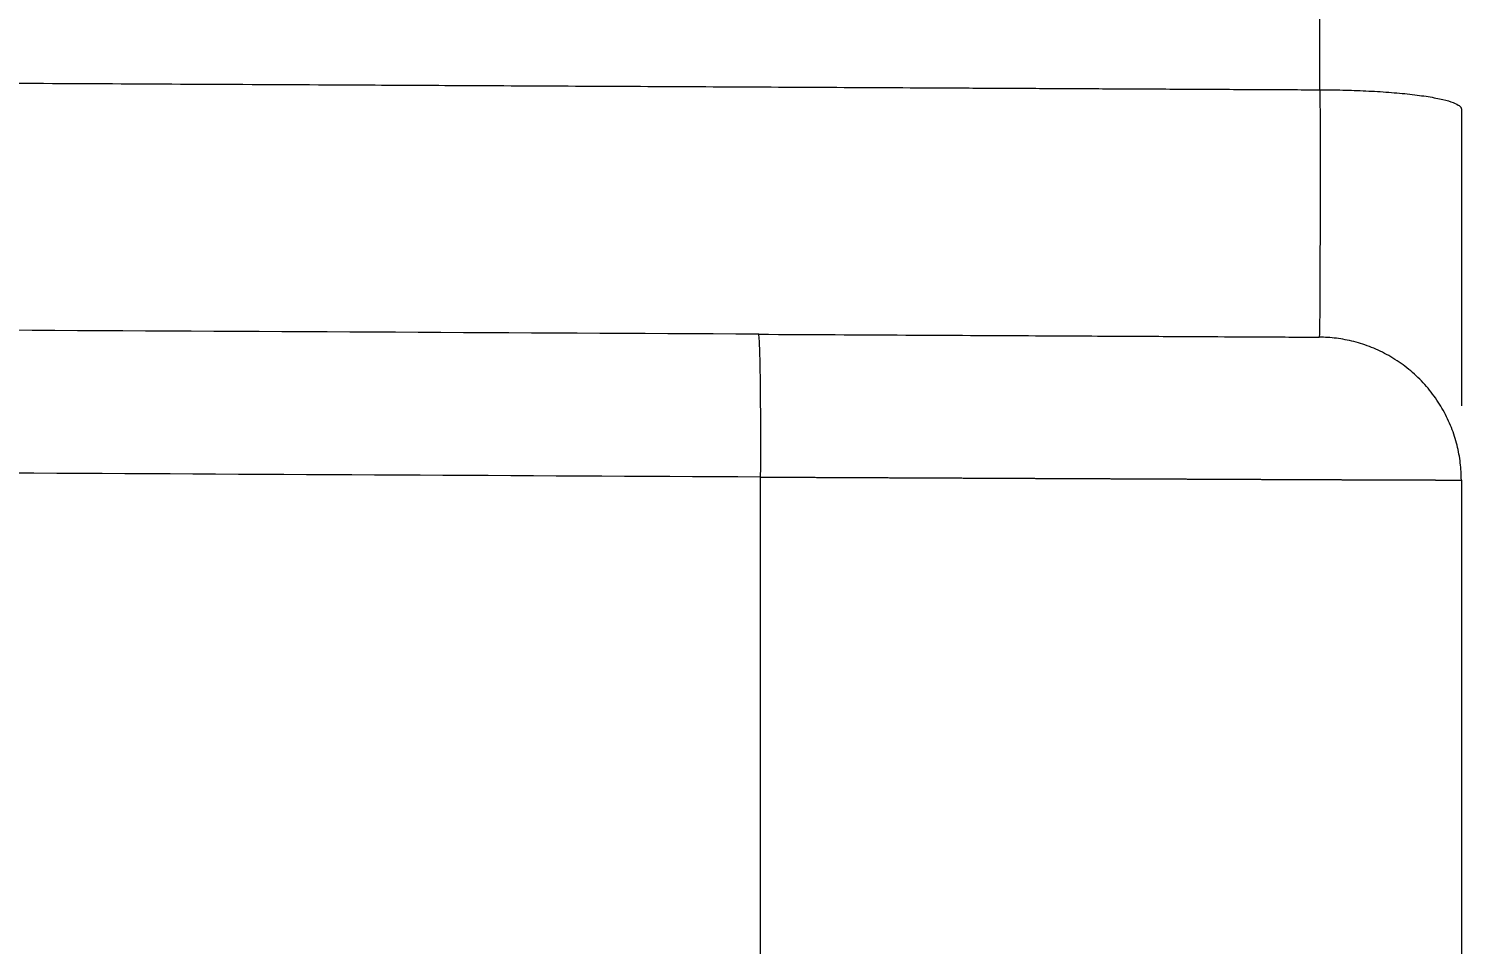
# Model space of a CAD drawing. Header units: millimetres. Extents: x 15137 to 17513, y -10160 to -6800.
# Drawn here: x 16311.03 to 16316.05, y -7765.77 to -7762.56 of the extents above; entities that cross this region are included whole.
import ezdxf

# ---------------------------------------------------------------- set-up
doc = ezdxf.new("R2010")
doc.units = ezdxf.units.MM
doc.styles.add('ARIAL', font='arial.ttf')
doc.dimstyles.get("Standard").update_dxf_attribs({"dimtxt": 15, "dimasz": 15, "dimexe": 0.18, "dimexo": 0.0625, "dimgap": 4, "dimtad": 0, "dimdec": 1, "dimdsep": 46, "dimtxsty": 'ARIAL', "dimcen": 0, "dimclrd": 5, "dimclre": 5, "dimclrt": 5, "dimadec": 0, "dimazin": 0, "dimtfac": 1, "dimtdec": 1, "dimtofl": 0, "dimtmove": 0, "dimatfit": 3, "dimfxl": 1, "dimtolj": 1, "dimtzin": 0, "dimarcsym": 0})

# ---------------------------------------------------------------- blocks, each defined once
blk = doc.blocks.new('*D83')
at = {"color": 5, "lineweight": -2, "transparency": 16777216}
for p, q in [((16291.6134, -7743.337), (16345.0284, -7743.337)), ((16344.8484, -7758.337), (16344.8484, -7773.15)), ((16291.6134, -7788.15), (16345.0284, -7788.15)), ((16344.8484, -7788.15), (16344.8484, -7803.15))]:
    blk.add_line(p, q, dxfattribs=at)
at = {"color": 5, "transparency": 16777216}
for points in [[(16342.3484, -7758.337), (16347.3484, -7758.337), (16344.8484, -7743.337)], [(16342.3484, -7773.15), (16347.3484, -7773.15), (16344.8484, -7788.15)]]:
    blk.add_solid(points, dxfattribs=at)
at = {"layer": 'Defpoints', "color": 0, "transparency": 16777216}
for p in [(16291.5509, -7743.337), (16291.5509, -7788.15), (16344.8484, -7788.15)]:
    blk.add_point(p, dxfattribs=at)
at = {"color": 5, "transparency": 16777216, "insert": (16344.8484, -7826.9488), "char_height": 15, "attachment_point": 5, "rotation": 90, "style": 'ARIAL'}
blk.add_mtext('\\A1;44.8', dxfattribs=at)

msp = doc.modelspace()

# ---------------------------------------------------------------- linework, layer by layer
at = {"linetype": 'Continuous', "lineweight": 13}
for points, weights in [([(16315.5509, -7762.7749), (16315.5509, -7743.5913), (16315.5509, -7743.5883)], [1, 0.743582212194, 0.975034980044]), ([(16315.5509, -7762.7749), (16316.0457, -7762.7756), (16316.0457, -7762.8419)], [1, 0.710799473878, 1])]:
    msp.add_rational_spline(points, weights, degree=2, dxfattribs=at)
msp.add_rational_spline([(16293.2478, -7762.6618), (16294.3095, -7762.6672), (16295.3712, -7762.6726), (16298.8984, -7762.6905), (16301.3639, -7762.703), (16306.1181, -7762.7271), (16308.4067, -7762.7387), (16312.3139, -7762.7585), (16313.9324, -7762.7667), (16315.5509, -7762.7749)], [1, 1.04491792841, 1.09185347711, 1.14089727342, 1.14089727342, 1.14089727342, 1.14089727342, 1.09185347711, 1.04491792841, 1], degree=3, knots=[0, 0, 0, 0, 0.142809, 0.142809, 0.474447, 0.474447, 0.782292, 0.782292, 1, 1, 1, 1], dxfattribs=at)
for points, knots in [([(16315.5509, -7762.7749), (16315.5511, -7762.8515), (16315.5512, -7762.9948), (16315.5513, -7763.1893), (16315.551, -7763.3611), (16315.5505, -7763.5096), (16315.5496, -7763.6154), (16315.5487, -7763.6409), (16315.5483, -7763.6409)], [0, 0, 0, 0, 0.161702, 0.306492, 0.453751, 0.621035, 0.805722, 1, 1, 1, 1]), ([(16313.5936, -7764.1306), (16313.5936, -7764.1306), (16313.5936, -7764.1306), (16313.5949, -7764.1306), (16313.5961, -7764.1306), (16313.6003, -7764.1306), (16313.6032, -7764.1306), (16313.609, -7764.1307), (16313.6119, -7764.1307), (16313.6177, -7764.1307), (16313.6206, -7764.1307), (16313.6264, -7764.1308), (16313.6293, -7764.1308), (16313.6351, -7764.1308), (16313.638, -7764.1308), (16313.6438, -7764.1308), (16313.6467, -7764.1308), (16313.6525, -7764.1309), (16313.6554, -7764.1309), (16313.6612, -7764.1309), (16313.6641, -7764.1309), (16313.6699, -7764.131), (16313.6728, -7764.131), (16313.6786, -7764.131), (16313.6815, -7764.131), (16313.6873, -7764.131), (16313.6902, -7764.131), (16313.6961, -7764.1311), (16313.699, -7764.1311), (16313.7048, -7764.1311), (16313.7077, -7764.1311), (16313.7135, -7764.1312), (16313.7164, -7764.1312), (16313.7222, -7764.1312), (16313.7251, -7764.1312), (16313.7309, -7764.1312), (16313.7338, -7764.1312), (16313.7396, -7764.1313), (16313.7425, -7764.1313), (16313.7484, -7764.1313), (16313.7513, -7764.1313), (16313.7571, -7764.1314), (16313.76, -7764.1314), (16313.7658, -7764.1314), (16313.7687, -7764.1314), (16313.7745, -7764.1314), (16313.7774, -7764.1314), (16313.7832, -7764.1315), (16313.7861, -7764.1315), (16313.7919, -7764.1315), (16313.7948, -7764.1315), (16313.8006, -7764.1316), (16313.8035, -7764.1316), (16313.8093, -7764.1316), (16313.8122, -7764.1316), (16313.818, -7764.1316), (16313.821, -7764.1316), (16313.8268, -7764.1317), (16313.8297, -7764.1317), (16313.8355, -7764.1317), (16313.8384, -7764.1317), (16313.8442, -7764.1318), (16313.8471, -7764.1318), (16313.8529, -7764.1318), (16313.8558, -7764.1318), (16313.8615, -7764.1318), (16313.8644, -7764.1318), (16313.8702, -7764.1319), (16313.8731, -7764.1319), (16313.8789, -7764.1319), (16313.8818, -7764.1319), (16313.8876, -7764.1319), (16313.8905, -7764.132), (16313.8963, -7764.132), (16313.8992, -7764.132), (16313.905, -7764.132), (16313.9079, -7764.132), (16313.9136, -7764.1321), (16313.9165, -7764.1321), (16313.9223, -7764.1321), (16313.9252, -7764.1321), (16313.931, -7764.1321), (16313.9339, -7764.1322), (16313.9396, -7764.1322), (16313.9425, -7764.1322), (16313.9483, -7764.1322), (16313.9512, -7764.1322), (16313.9569, -7764.1323), (16313.9598, -7764.1323), (16313.9656, -7764.1323), (16313.9685, -7764.1323), (16313.9742, -7764.1323), (16313.9771, -7764.1324), (16313.9829, -7764.1324), (16313.9857, -7764.1324), (16313.9915, -7764.1324), (16313.9944, -7764.1324), (16314.0001, -7764.1325), (16314.003, -7764.1325), (16314.0087, -7764.1325), (16314.0116, -7764.1325), (16314.0173, -7764.1325), (16314.0202, -7764.1326), (16314.0259, -7764.1326), (16314.0288, -7764.1326), (16314.0345, -7764.1326), (16314.0374, -7764.1326), (16314.0431, -7764.1327), (16314.046, -7764.1327), (16314.0517, -7764.1327), (16314.0546, -7764.1327), (16314.0603, -7764.1327), (16314.0631, -7764.1328), (16314.0688, -7764.1328), (16314.0717, -7764.1328), (16314.0774, -7764.1328), (16314.0803, -7764.1328), (16314.086, -7764.1329), (16314.0888, -7764.1329), (16314.0945, -7764.1329), (16314.0974, -7764.1329), (16314.103, -7764.1329), (16314.1059, -7764.1329), (16314.1116, -7764.133), (16314.1144, -7764.133), (16314.1201, -7764.133), (16314.1229, -7764.133), (16314.1286, -7764.133), (16314.1314, -7764.1331), (16314.1371, -7764.1331), (16314.1399, -7764.1331), (16314.1456, -7764.1331), (16314.1484, -7764.1331), (16314.1541, -7764.1332), (16314.1569, -7764.1332), (16314.1625, -7764.1332), (16314.1654, -7764.1332), (16314.171, -7764.1332), (16314.1738, -7764.1333), (16314.1795, -7764.1333), (16314.1823, -7764.1333), (16314.1879, -7764.1333), (16314.1907, -7764.1333), (16314.1963, -7764.1334), (16314.1991, -7764.1334), (16314.2048, -7764.1334), (16314.2076, -7764.1334), (16314.2132, -7764.1334), (16314.216, -7764.1334), (16314.2216, -7764.1335), (16314.2244, -7764.1335), (16314.23, -7764.1335), (16314.2328, -7764.1335), (16314.2383, -7764.1335), (16314.2411, -7764.1336), (16314.2467, -7764.1336), (16314.2495, -7764.1336), (16314.2551, -7764.1336), (16314.2579, -7764.1336), (16314.2634, -7764.1337), (16314.2662, -7764.1337), (16314.2718, -7764.1337), (16314.2745, -7764.1337), (16314.2801, -7764.1337), (16314.2829, -7764.1338), (16314.2884, -7764.1338), (16314.2912, -7764.1338), (16314.2968, -7764.1338), (16314.2995, -7764.1338), (16314.3051, -7764.1339), (16314.3078, -7764.1339), (16314.3134, -7764.1339), (16314.3161, -7764.1339), (16314.3217, -7764.1339), (16314.3244, -7764.1339), (16314.33, -7764.134), (16314.3327, -7764.134), (16314.3383, -7764.134), (16314.341, -7764.134), (16314.3465, -7764.134), (16314.3493, -7764.1341), (16314.3548, -7764.1341), (16314.3575, -7764.1341), (16314.363, -7764.1341), (16314.3658, -7764.1341), (16314.3713, -7764.1342), (16314.374, -7764.1342), (16314.3795, -7764.1342), (16314.3823, -7764.1342), (16314.3878, -7764.1342), (16314.3905, -7764.1342), (16314.396, -7764.1343), (16314.3987, -7764.1343), (16314.4042, -7764.1343), (16314.4069, -7764.1343), (16314.4124, -7764.1343), (16314.4151, -7764.1344), (16314.4206, -7764.1344), (16314.4233, -7764.1344), (16314.4288, -7764.1344), (16314.4315, -7764.1344), (16314.4369, -7764.1344), (16314.4397, -7764.1345), (16314.4451, -7764.1345), (16314.4478, -7764.1345), (16314.4532, -7764.1345), (16314.456, -7764.1345), (16314.4614, -7764.1346), (16314.4641, -7764.1346), (16314.4695, -7764.1346), (16314.4722, -7764.1346), (16314.4776, -7764.1346), (16314.4803, -7764.1346), (16314.4857, -7764.1347), (16314.4884, -7764.1347), (16314.4938, -7764.1347), (16314.4965, -7764.1347), (16314.5019, -7764.1347), (16314.5046, -7764.1348), (16314.51, -7764.1348), (16314.5127, -7764.1348), (16314.518, -7764.1348), (16314.5207, -7764.1348), (16314.5261, -7764.1349), (16314.5288, -7764.1349), (16314.5341, -7764.1349), (16314.5368, -7764.1349), (16314.5422, -7764.1349), (16314.5448, -7764.1349), (16314.5502, -7764.135), (16314.5528, -7764.135), (16314.5582, -7764.135), (16314.5608, -7764.135), (16314.5662, -7764.135), (16314.5688, -7764.135), (16314.5741, -7764.1351), (16314.5768, -7764.1351), (16314.5821, -7764.1351), (16314.5848, -7764.1351), (16314.5901, -7764.1351), (16314.5927, -7764.1352), (16314.598, -7764.1352), (16314.6006, -7764.1352), (16314.6059, -7764.1352), (16314.6086, -7764.1352), (16314.6138, -7764.1352), (16314.6165, -7764.1353), (16314.6217, -7764.1353), (16314.6244, -7764.1353), (16314.6296, -7764.1353), (16314.6322, -7764.1353), (16314.6375, -7764.1354), (16314.6401, -7764.1354), (16314.6454, -7764.1354), (16314.648, -7764.1354), (16314.6532, -7764.1354), (16314.6558, -7764.1354), (16314.661, -7764.1355), (16314.6636, -7764.1355), (16314.6688, -7764.1355), (16314.6714, -7764.1355), (16314.6766, -7764.1355), (16314.6792, -7764.1355), (16314.6844, -7764.1356), (16314.687, -7764.1356), (16314.6922, -7764.1356), (16314.6948, -7764.1356), (16314.7, -7764.1356), (16314.7026, -7764.1356), (16314.7077, -7764.1357), (16314.7103, -7764.1357), (16314.7154, -7764.1357), (16314.718, -7764.1357), (16314.7232, -7764.1357), (16314.7257, -7764.1358), (16314.7309, -7764.1358), (16314.7334, -7764.1358), (16314.7385, -7764.1358), (16314.7411, -7764.1358), (16314.7462, -7764.1358), (16314.7488, -7764.1359), (16314.7539, -7764.1359), (16314.7564, -7764.1359), (16314.7615, -7764.1359), (16314.764, -7764.1359), (16314.7691, -7764.1359), (16314.7717, -7764.136), (16314.7767, -7764.136), (16314.7793, -7764.136), (16314.7843, -7764.136), (16314.7868, -7764.136), (16314.7919, -7764.136), (16314.7944, -7764.1361), (16314.7995, -7764.1361), (16314.802, -7764.1361), (16314.807, -7764.1361), (16314.8095, -7764.1361), (16314.8145, -7764.1361), (16314.817, -7764.1362), (16314.822, -7764.1362), (16314.8246, -7764.1362), (16314.8296, -7764.1362), (16314.8321, -7764.1362), (16314.837, -7764.1363), (16314.8395, -7764.1363), (16314.8445, -7764.1363), (16314.847, -7764.1363), (16314.852, -7764.1363), (16314.8545, -7764.1363), (16314.8594, -7764.1363), (16314.8619, -7764.1364), (16314.8669, -7764.1364), (16314.8693, -7764.1364), (16314.8743, -7764.1364), (16314.8767, -7764.1364), (16314.8817, -7764.1364), (16314.8841, -7764.1365), (16314.889, -7764.1365), (16314.8915, -7764.1365), (16314.8964, -7764.1365), (16314.8989, -7764.1365), (16314.9038, -7764.1365), (16314.9062, -7764.1366), (16314.9111, -7764.1366), (16314.9135, -7764.1366), (16314.9184, -7764.1366), (16314.9209, -7764.1366), (16314.9257, -7764.1366), (16314.9282, -7764.1367), (16314.933, -7764.1367), (16314.9354, -7764.1367), (16314.9403, -7764.1367), (16314.9427, -7764.1367), (16314.9475, -7764.1367), (16314.9499, -7764.1368), (16314.9548, -7764.1368), (16314.9572, -7764.1368), (16314.962, -7764.1368), (16314.9644, -7764.1368), (16314.9692, -7764.1368), (16314.9716, -7764.1368), (16314.9764, -7764.1369), (16314.9788, -7764.1369), (16314.9835, -7764.1369), (16314.9859, -7764.1369), (16314.9907, -7764.1369), (16314.9931, -7764.1369), (16314.9978, -7764.137), (16315.0002, -7764.137), (16315.0049, -7764.137), (16315.0073, -7764.137), (16315.012, -7764.137), (16315.0144, -7764.137), (16315.0191, -7764.1371), (16315.0215, -7764.1371), (16315.0262, -7764.1371), (16315.0285, -7764.1371), (16315.0332, -7764.1371), (16315.0356, -7764.1371), (16315.0402, -7764.1372), (16315.0426, -7764.1372), (16315.0473, -7764.1372), (16315.0496, -7764.1372), (16315.0542, -7764.1372), (16315.0566, -7764.1372), (16315.0612, -7764.1372), (16315.0635, -7764.1373), (16315.0682, -7764.1373), (16315.0705, -7764.1373), (16315.0751, -7764.1373), (16315.0774, -7764.1373), (16315.082, -7764.1373), (16315.0843, -7764.1373), (16315.0889, -7764.1374), (16315.0912, -7764.1374), (16315.0958, -7764.1374), (16315.098, -7764.1374), (16315.1026, -7764.1374), (16315.1049, -7764.1374), (16315.1094, -7764.1375), (16315.1117, -7764.1375), (16315.1163, -7764.1375), (16315.1185, -7764.1375), (16315.123, -7764.1375), (16315.1253, -7764.1375), (16315.1298, -7764.1375), (16315.1321, -7764.1376), (16315.1366, -7764.1376), (16315.1388, -7764.1376), (16315.1433, -7764.1376), (16315.1455, -7764.1376), (16315.15, -7764.1376), (16315.1522, -7764.1376), (16315.1567, -7764.1377), (16315.1589, -7764.1377), (16315.1634, -7764.1377), (16315.1656, -7764.1377), (16315.17, -7764.1377), (16315.1722, -7764.1377), (16315.1767, -7764.1378), (16315.1789, -7764.1378), (16315.1833, -7764.1378), (16315.1855, -7764.1378), (16315.1898, -7764.1378), (16315.192, -7764.1378), (16315.1964, -7764.1378), (16315.1986, -7764.1378), (16315.203, -7764.1379), (16315.2051, -7764.1379), (16315.2095, -7764.1379), (16315.2117, -7764.1379), (16315.216, -7764.1379), (16315.2181, -7764.1379), (16315.2225, -7764.1379), (16315.2246, -7764.138), (16315.2289, -7764.138), (16315.2311, -7764.138), (16315.2354, -7764.138), (16315.2375, -7764.138), (16315.2418, -7764.138), (16315.2439, -7764.138), (16315.2482, -7764.1381), (16315.2503, -7764.1381), (16315.2546, -7764.1381), (16315.2567, -7764.1381), (16315.261, -7764.1381), (16315.2631, -7764.1381), (16315.2673, -7764.1381), (16315.2694, -7764.1382), (16315.2736, -7764.1382), (16315.2757, -7764.1382), (16315.2799, -7764.1382), (16315.282, -7764.1382), (16315.2862, -7764.1382), (16315.2883, -7764.1382), (16315.2925, -7764.1383), (16315.2946, -7764.1383), (16315.2987, -7764.1383), (16315.3008, -7764.1383), (16315.305, -7764.1383), (16315.307, -7764.1383), (16315.3112, -7764.1383), (16315.3132, -7764.1383), (16315.3173, -7764.1384), (16315.3194, -7764.1384), (16315.3235, -7764.1384), (16315.3255, -7764.1384), (16315.3296, -7764.1384), (16315.3317, -7764.1384), (16315.3357, -7764.1384), (16315.3378, -7764.1384), (16315.3418, -7764.1385), (16315.3439, -7764.1385), (16315.3479, -7764.1385), (16315.3499, -7764.1385), (16315.354, -7764.1385), (16315.356, -7764.1385), (16315.36, -7764.1385), (16315.362, -7764.1386), (16315.366, -7764.1386), (16315.368, -7764.1386), (16315.372, -7764.1386), (16315.374, -7764.1386), (16315.3779, -7764.1386), (16315.3799, -7764.1386), (16315.3839, -7764.1386), (16315.3859, -7764.1387), (16315.3898, -7764.1387), (16315.3918, -7764.1387), (16315.3957, -7764.1387), (16315.3977, -7764.1387), (16315.4016, -7764.1387), (16315.4035, -7764.1387), (16315.4074, -7764.1387), (16315.4094, -7764.1388), (16315.4132, -7764.1388), (16315.4152, -7764.1388), (16315.419, -7764.1388), (16315.421, -7764.1388), (16315.4248, -7764.1388), (16315.4267, -7764.1388), (16315.4306, -7764.1388), (16315.4325, -7764.1389), (16315.4363, -7764.1389), (16315.4382, -7764.1389), (16315.442, -7764.1389), (16315.4439, -7764.1389), (16315.4477, -7764.1389), (16315.4496, -7764.1389), (16315.4534, -7764.1389), (16315.4552, -7764.1389), (16315.459, -7764.139), (16315.4609, -7764.139), (16315.4646, -7764.139), (16315.4665, -7764.139), (16315.4702, -7764.139), (16315.4721, -7764.139), (16315.4758, -7764.139), (16315.4776, -7764.139), (16315.4813, -7764.1391), (16315.4832, -7764.1391), (16315.4868, -7764.1391), (16315.4887, -7764.1391), (16315.4923, -7764.1391), (16315.4942, -7764.1391), (16315.4978, -7764.1391), (16315.4996, -7764.1391), (16315.5032, -7764.1391), (16315.5051, -7764.1392), (16315.5087, -7764.1392), (16315.5105, -7764.1392), (16315.5141, -7764.1392), (16315.5159, -7764.1392), (16315.5194, -7764.1392), (16315.5212, -7764.1392), (16315.5248, -7764.1392), (16315.5266, -7764.1392), (16315.5301, -7764.1393), (16315.5319, -7764.1393), (16315.5354, -7764.1393), (16315.5372, -7764.1393), (16315.5407, -7764.1393), (16315.5424, -7764.1393), (16315.5459, -7764.1393), (16315.5477, -7764.1393), (16315.5512, -7764.1393), (16315.5529, -7764.1394), (16315.5564, -7764.1394), (16315.5581, -7764.1394), (16315.5616, -7764.1394), (16315.5633, -7764.1394), (16315.5667, -7764.1394), (16315.5684, -7764.1394), (16315.5718, -7764.1394), (16315.5735, -7764.1394), (16315.5769, -7764.1395), (16315.5786, -7764.1395), (16315.582, -7764.1395), (16315.5837, -7764.1395), (16315.5871, -7764.1395), (16315.5888, -7764.1395), (16315.5921, -7764.1395), (16315.5938, -7764.1395), (16315.5971, -7764.1395), (16315.5988, -7764.1395), (16315.6021, -7764.1396), (16315.6038, -7764.1396), (16315.6071, -7764.1396), (16315.6087, -7764.1396), (16315.612, -7764.1396), (16315.6137, -7764.1396), (16315.6169, -7764.1396), (16315.6186, -7764.1396), (16315.6218, -7764.1396), (16315.6234, -7764.1396), (16315.6267, -7764.1397), (16315.6283, -7764.1397), (16315.6315, -7764.1397), (16315.6331, -7764.1397), (16315.6363, -7764.1397), (16315.6379, -7764.1397), (16315.6411, -7764.1397), (16315.6427, -7764.1397), (16315.6459, -7764.1397), (16315.6474, -7764.1397), (16315.6506, -7764.1398), (16315.6522, -7764.1398), (16315.6553, -7764.1398), (16315.6569, -7764.1398), (16315.66, -7764.1398), (16315.6615, -7764.1398), (16315.6646, -7764.1398), (16315.6662, -7764.1398), (16315.6693, -7764.1398), (16315.6708, -7764.1398), (16315.6739, -7764.1398), (16315.6754, -7764.1399), (16315.6784, -7764.1399), (16315.6799, -7764.1399), (16315.683, -7764.1399), (16315.6845, -7764.1399), (16315.6875, -7764.1399), (16315.689, -7764.1399), (16315.692, -7764.1399), (16315.6935, -7764.1399), (16315.6965, -7764.1399), (16315.698, -7764.1399), (16315.7009, -7764.14), (16315.7024, -7764.14), (16315.7053, -7764.14), (16315.7068, -7764.14), (16315.7097, -7764.14), (16315.7112, -7764.14), (16315.7141, -7764.14), (16315.7155, -7764.14), (16315.7184, -7764.14), (16315.7199, -7764.14), (16315.7227, -7764.14), (16315.7241, -7764.14), (16315.727, -7764.1401), (16315.7284, -7764.1401), (16315.7313, -7764.1401), (16315.7327, -7764.1401), (16315.7355, -7764.1401), (16315.7369, -7764.1401), (16315.7397, -7764.1401), (16315.7411, -7764.1401), (16315.7439, -7764.1401), (16315.7452, -7764.1401), (16315.748, -7764.1401), (16315.7494, -7764.1401), (16315.7521, -7764.1402), (16315.7535, -7764.1402), (16315.7562, -7764.1402), (16315.7576, -7764.1402), (16315.7603, -7764.1402), (16315.7616, -7764.1402), (16315.7643, -7764.1402), (16315.7657, -7764.1402), (16315.7683, -7764.1402), (16315.7697, -7764.1402), (16315.7723, -7764.1402), (16315.7736, -7764.1402), (16315.7763, -7764.1402), (16315.7776, -7764.1402), (16315.7802, -7764.1403), (16315.7815, -7764.1403), (16315.7841, -7764.1403), (16315.7854, -7764.1403), (16315.788, -7764.1403), (16315.7893, -7764.1403), (16315.7919, -7764.1403), (16315.7931, -7764.1403), (16315.7957, -7764.1403), (16315.7969, -7764.1403), (16315.7995, -7764.1403), (16315.8007, -7764.1403), (16315.8032, -7764.1403), (16315.8045, -7764.1403), (16315.807, -7764.1404), (16315.8082, -7764.1404), (16315.8107, -7764.1404), (16315.8119, -7764.1404), (16315.8144, -7764.1404), (16315.8156, -7764.1404), (16315.818, -7764.1404), (16315.8193, -7764.1404), (16315.8217, -7764.1404), (16315.8229, -7764.1404), (16315.8253, -7764.1404), (16315.8265, -7764.1404), (16315.8289, -7764.1404), (16315.83, -7764.1404), (16315.8324, -7764.1404), (16315.8336, -7764.1405), (16315.8359, -7764.1405), (16315.8371, -7764.1405), (16315.8394, -7764.1405), (16315.8406, -7764.1405), (16315.8429, -7764.1405), (16315.844, -7764.1405), (16315.8463, -7764.1405), (16315.8475, -7764.1405), (16315.8497, -7764.1405), (16315.8509, -7764.1405), (16315.8531, -7764.1405), (16315.8542, -7764.1405), (16315.8565, -7764.1405), (16315.8576, -7764.1405), (16315.8598, -7764.1405), (16315.8609, -7764.1405), (16315.8631, -7764.1406), (16315.8642, -7764.1406), (16315.8664, -7764.1406), (16315.8674, -7764.1406), (16315.8696, -7764.1406), (16315.8707, -7764.1406), (16315.8728, -7764.1406), (16315.8739, -7764.1406), (16315.876, -7764.1406), (16315.877, -7764.1406), (16315.8791, -7764.1406), (16315.8802, -7764.1406), (16315.8823, -7764.1406), (16315.8833, -7764.1406), (16315.8853, -7764.1406), (16315.8864, -7764.1406), (16315.8884, -7764.1406), (16315.8894, -7764.1406), (16315.8915, -7764.1407), (16315.8925, -7764.1407), (16315.8945, -7764.1407), (16315.8955, -7764.1407), (16315.8974, -7764.1407), (16315.8984, -7764.1407), (16315.9004, -7764.1407), (16315.9014, -7764.1407), (16315.9033, -7764.1407), (16315.9043, -7764.1407), (16315.9062, -7764.1407), (16315.9072, -7764.1407), (16315.9091, -7764.1407), (16315.91, -7764.1407), (16315.9119, -7764.1407), (16315.9128, -7764.1407), (16315.9147, -7764.1407), (16315.9156, -7764.1407), (16315.9175, -7764.1407), (16315.9184, -7764.1407), (16315.9202, -7764.1407), (16315.9211, -7764.1407), (16315.9229, -7764.1408), (16315.9238, -7764.1408), (16315.9256, -7764.1408), (16315.9265, -7764.1408), (16315.9283, -7764.1408), (16315.9292, -7764.1408), (16315.9309, -7764.1408), (16315.9318, -7764.1408), (16315.9335, -7764.1408), (16315.9344, -7764.1408), (16315.9361, -7764.1408), (16315.937, -7764.1408), (16315.9387, -7764.1408), (16315.9395, -7764.1408), (16315.9412, -7764.1408), (16315.942, -7764.1408), (16315.9437, -7764.1408), (16315.9445, -7764.1408), (16315.9461, -7764.1408), (16315.9469, -7764.1408), (16315.9485, -7764.1408), (16315.9493, -7764.1408), (16315.9509, -7764.1408), (16315.9517, -7764.1408), (16315.9533, -7764.1408), (16315.9541, -7764.1408), (16315.9556, -7764.1409), (16315.9564, -7764.1409), (16315.958, -7764.1409), (16315.9587, -7764.1409), (16315.9602, -7764.1409), (16315.961, -7764.1409), (16315.9625, -7764.1409), (16315.9632, -7764.1409), (16315.9647, -7764.1409), (16315.9654, -7764.1409), (16315.9669, -7764.1409), (16315.9676, -7764.1409), (16315.9691, -7764.1409), (16315.9698, -7764.1409), (16315.9712, -7764.1409), (16315.9719, -7764.1409), (16315.9733, -7764.1409), (16315.974, -7764.1409), (16315.9754, -7764.1409), (16315.9761, -7764.1409), (16315.9774, -7764.1409), (16315.9781, -7764.1409), (16315.9794, -7764.1409), (16315.9801, -7764.1409), (16315.9814, -7764.1409), (16315.9821, -7764.1409), (16315.9834, -7764.1409), (16315.984, -7764.1409), (16315.9853, -7764.1409), (16315.9859, -7764.1409), (16315.9872, -7764.1409), (16315.9878, -7764.1409), (16315.9891, -7764.1409), (16315.9897, -7764.1409), (16315.9909, -7764.1409), (16315.9915, -7764.1409), (16315.9927, -7764.1409), (16315.9933, -7764.1409), (16315.9945, -7764.1409), (16315.995, -7764.1409), (16315.9962, -7764.1409), (16315.9968, -7764.1409), (16315.9979, -7764.141), (16315.9985, -7764.141), (16315.9996, -7764.141), (16316.0002, -7764.141), (16316.0013, -7764.141), (16316.0018, -7764.141), (16316.0029, -7764.141), (16316.0034, -7764.141), (16316.0045, -7764.141), (16316.005, -7764.141), (16316.006, -7764.141), (16316.0065, -7764.141), (16316.0076, -7764.141), (16316.0081, -7764.141), (16316.0091, -7764.141), (16316.0096, -7764.141), (16316.0105, -7764.141), (16316.011, -7764.141), (16316.012, -7764.141), (16316.0125, -7764.141), (16316.0134, -7764.141), (16316.0139, -7764.141), (16316.0148, -7764.141), (16316.0152, -7764.141), (16316.0161, -7764.141), (16316.0166, -7764.141), (16316.0175, -7764.141), (16316.0179, -7764.141), (16316.0188, -7764.141), (16316.0192, -7764.141), (16316.02, -7764.141), (16316.0204, -7764.141), (16316.0212, -7764.141), (16316.0217, -7764.141), (16316.0225, -7764.141), (16316.0228, -7764.141), (16316.0236, -7764.141), (16316.024, -7764.141), (16316.0248, -7764.141), (16316.0251, -7764.141), (16316.0259, -7764.141), (16316.0262, -7764.141), (16316.027, -7764.141), (16316.0273, -7764.141), (16316.028, -7764.141), (16316.0284, -7764.141), (16316.029, -7764.141), (16316.0294, -7764.141), (16316.03, -7764.141), (16316.0304, -7764.141), (16316.031, -7764.141), (16316.0313, -7764.141), (16316.0319, -7764.141), (16316.0322, -7764.141), (16316.0328, -7764.141), (16316.0331, -7764.141), (16316.0337, -7764.141), (16316.034, -7764.141), (16316.0345, -7764.141), (16316.0348, -7764.141), (16316.0353, -7764.141), (16316.0356, -7764.141), (16316.0361, -7764.141), (16316.0364, -7764.141), (16316.0369, -7764.141), (16316.0371, -7764.141), (16316.0376, -7764.141), (16316.0378, -7764.141), (16316.0383, -7764.141), (16316.0385, -7764.141), (16316.0389, -7764.141), (16316.0391, -7764.141), (16316.0396, -7764.141), (16316.0398, -7764.141), (16316.0402, -7764.141), (16316.0403, -7764.141), (16316.0407, -7764.141), (16316.0409, -7764.141), (16316.0413, -7764.141), (16316.0414, -7764.141), (16316.0418, -7764.1409), (16316.0419, -7764.1409), (16316.0422, -7764.1409), (16316.0424, -7764.1409), (16316.0427, -7764.1409), (16316.0428, -7764.1409), (16316.0431, -7764.1409), (16316.0432, -7764.1409), (16316.0435, -7764.1409), (16316.0436, -7764.1409), (16316.0438, -7764.1409), (16316.0439, -7764.1409), (16316.0441, -7764.1409), (16316.0442, -7764.1409), (16316.0444, -7764.1409), (16316.0445, -7764.1409), (16316.0447, -7764.1409), (16316.0448, -7764.1409), (16316.0449, -7764.1409), (16316.045, -7764.1409), (16316.0451, -7764.1409), (16316.0452, -7764.1409), (16316.0453, -7764.1409), (16316.0453, -7764.1409), (16316.0454, -7764.1409), (16316.0455, -7764.1409), (16316.0455, -7764.1409), (16316.0456, -7764.1409), (16316.0456, -7764.1409), (16316.0456, -7764.1409), (16316.0456, -7764.1409), (16316.0457, -7764.1409), (16316.0457, -7764.1409)], [0, 0, 0, 0, 0.000007, 0.000007, 0.000977, 0.000977, 0.003222, 0.003222, 0.005467, 0.005467, 0.007714, 0.007714, 0.00996, 0.00996, 0.012208, 0.012208, 0.014456, 0.014456, 0.016704, 0.016704, 0.018953, 0.018953, 0.021202, 0.021202, 0.023452, 0.023452, 0.025703, 0.025703, 0.027954, 0.027954, 0.030205, 0.030205, 0.032457, 0.032457, 0.034709, 0.034709, 0.036962, 0.036962, 0.039215, 0.039215, 0.041468, 0.041468, 0.043722, 0.043722, 0.045976, 0.045976, 0.04823, 0.04823, 0.050484, 0.050484, 0.052739, 0.052739, 0.054994, 0.054994, 0.057249, 0.057249, 0.059505, 0.059505, 0.061761, 0.061761, 0.064016, 0.064016, 0.066272, 0.066272, 0.068529, 0.068529, 0.070785, 0.070785, 0.073041, 0.073041, 0.075298, 0.075298, 0.077554, 0.077554, 0.079811, 0.079811, 0.082067, 0.082067, 0.084324, 0.084324, 0.08658, 0.08658, 0.088837, 0.088837, 0.091093, 0.091093, 0.09335, 0.09335, 0.095606, 0.095606, 0.097862, 0.097862, 0.100118, 0.100118, 0.102374, 0.102374, 0.10463, 0.10463, 0.106885, 0.106885, 0.109141, 0.109141, 0.111396, 0.111396, 0.113651, 0.113651, 0.115906, 0.115906, 0.11816, 0.11816, 0.120414, 0.120414, 0.122668, 0.122668, 0.124922, 0.124922, 0.127175, 0.127175, 0.129428, 0.129428, 0.13168, 0.13168, 0.133932, 0.133932, 0.136184, 0.136184, 0.138435, 0.138435, 0.140686, 0.140686, 0.142936, 0.142936, 0.145186, 0.145186, 0.147435, 0.147435, 0.149684, 0.149684, 0.151932, 0.151932, 0.15418, 0.15418, 0.156427, 0.156427, 0.158673, 0.158673, 0.160919, 0.160919, 0.163165, 0.163165, 0.165409, 0.165409, 0.167653, 0.167653, 0.169897, 0.169897, 0.17214, 0.17214, 0.174383, 0.174383, 0.176628, 0.176628, 0.178872, 0.178872, 0.181117, 0.181117, 0.183363, 0.183363, 0.185609, 0.185609, 0.187855, 0.187855, 0.190102, 0.190102, 0.192349, 0.192349, 0.194596, 0.194596, 0.196844, 0.196844, 0.199093, 0.199093, 0.201342, 0.201342, 0.203591, 0.203591, 0.20584, 0.20584, 0.20809, 0.20809, 0.21034, 0.21034, 0.21259, 0.21259, 0.214841, 0.214841, 0.217092, 0.217092, 0.219343, 0.219343, 0.221594, 0.221594, 0.223846, 0.223846, 0.226098, 0.226098, 0.22835, 0.22835, 0.230602, 0.230602, 0.232855, 0.232855, 0.235107, 0.235107, 0.23736, 0.23736, 0.239613, 0.239613, 0.241866, 0.241866, 0.24412, 0.24412, 0.246373, 0.246373, 0.248626, 0.248626, 0.25088, 0.25088, 0.253134, 0.253134, 0.255387, 0.255387, 0.257641, 0.257641, 0.259895, 0.259895, 0.262149, 0.262149, 0.264402, 0.264402, 0.266656, 0.266656, 0.26891, 0.26891, 0.271164, 0.271164, 0.273418, 0.273418, 0.275671, 0.275671, 0.277925, 0.277925, 0.280178, 0.280178, 0.282432, 0.282432, 0.284685, 0.284685, 0.286939, 0.286939, 0.289192, 0.289192, 0.291445, 0.291445, 0.293697, 0.293697, 0.29595, 0.29595, 0.298203, 0.298203, 0.300455, 0.300455, 0.302707, 0.302707, 0.304959, 0.304959, 0.307211, 0.307211, 0.309462, 0.309462, 0.311713, 0.311713, 0.313964, 0.313964, 0.316215, 0.316215, 0.318465, 0.318465, 0.320715, 0.320715, 0.322965, 0.322965, 0.325216, 0.325216, 0.327466, 0.327466, 0.329718, 0.329718, 0.331969, 0.331969, 0.334221, 0.334221, 0.336473, 0.336473, 0.338726, 0.338726, 0.340979, 0.340979, 0.343232, 0.343232, 0.345485, 0.345485, 0.347739, 0.347739, 0.349993, 0.349993, 0.352247, 0.352247, 0.354502, 0.354502, 0.356756, 0.356756, 0.359011, 0.359011, 0.361266, 0.361266, 0.363521, 0.363521, 0.365777, 0.365777, 0.368032, 0.368032, 0.370287, 0.370287, 0.372543, 0.372543, 0.374799, 0.374799, 0.377055, 0.377055, 0.379311, 0.379311, 0.381567, 0.381567, 0.383823, 0.383823, 0.386079, 0.386079, 0.388335, 0.388335, 0.390591, 0.390591, 0.392846, 0.392846, 0.395102, 0.395102, 0.397358, 0.397358, 0.399614, 0.399614, 0.40187, 0.40187, 0.404126, 0.404126, 0.406381, 0.406381, 0.408637, 0.408637, 0.410892, 0.410892, 0.413147, 0.413147, 0.415402, 0.415402, 0.417657, 0.417657, 0.419911, 0.419911, 0.422166, 0.422166, 0.42442, 0.42442, 0.426674, 0.426674, 0.428928, 0.428928, 0.431181, 0.431181, 0.433434, 0.433434, 0.435687, 0.435687, 0.43794, 0.43794, 0.440192, 0.440192, 0.442444, 0.442444, 0.444696, 0.444696, 0.446947, 0.446947, 0.449198, 0.449198, 0.451448, 0.451448, 0.453698, 0.453698, 0.455948, 0.455948, 0.458199, 0.458199, 0.460449, 0.460449, 0.462701, 0.462701, 0.464952, 0.464952, 0.467204, 0.467204, 0.469456, 0.469456, 0.471708, 0.471708, 0.473961, 0.473961, 0.476214, 0.476214, 0.478467, 0.478467, 0.480721, 0.480721, 0.482975, 0.482975, 0.485229, 0.485229, 0.487483, 0.487483, 0.489737, 0.489737, 0.491992, 0.491992, 0.494247, 0.494247, 0.496501, 0.496501, 0.498756, 0.498756, 0.501012, 0.501012, 0.503267, 0.503267, 0.505522, 0.505522, 0.507778, 0.507778, 0.510033, 0.510033, 0.512289, 0.512289, 0.514545, 0.514545, 0.5168, 0.5168, 0.519056, 0.519056, 0.521312, 0.521312, 0.523567, 0.523567, 0.525823, 0.525823, 0.528079, 0.528079, 0.530334, 0.530334, 0.53259, 0.53259, 0.534845, 0.534845, 0.537101, 0.537101, 0.539356, 0.539356, 0.541611, 0.541611, 0.543866, 0.543866, 0.546121, 0.546121, 0.548376, 0.548376, 0.55063, 0.55063, 0.552884, 0.552884, 0.555139, 0.555139, 0.557393, 0.557393, 0.559646, 0.559646, 0.5619, 0.5619, 0.564153, 0.564153, 0.566406, 0.566406, 0.568659, 0.568659, 0.570911, 0.570911, 0.573163, 0.573163, 0.575416, 0.575416, 0.577668, 0.577668, 0.579922, 0.579922, 0.582175, 0.582175, 0.584429, 0.584429, 0.586683, 0.586683, 0.588937, 0.588937, 0.591191, 0.591191, 0.593446, 0.593446, 0.5957, 0.5957, 0.597955, 0.597955, 0.600211, 0.600211, 0.602466, 0.602466, 0.604721, 0.604721, 0.606977, 0.606977, 0.609232, 0.609232, 0.611488, 0.611488, 0.613744, 0.613744, 0.616, 0.616, 0.618256, 0.618256, 0.620512, 0.620512, 0.622768, 0.622768, 0.625024, 0.625024, 0.62728, 0.62728, 0.629536, 0.629536, 0.631792, 0.631792, 0.634048, 0.634048, 0.636304, 0.636304, 0.63856, 0.63856, 0.640816, 0.640816, 0.643072, 0.643072, 0.645327, 0.645327, 0.647583, 0.647583, 0.649838, 0.649838, 0.652093, 0.652093, 0.654348, 0.654348, 0.656603, 0.656603, 0.658858, 0.658858, 0.661112, 0.661112, 0.663367, 0.663367, 0.665621, 0.665621, 0.667875, 0.667875, 0.670128, 0.670128, 0.672382, 0.672382, 0.674635, 0.674635, 0.676887, 0.676887, 0.67914, 0.67914, 0.681393, 0.681393, 0.683646, 0.683646, 0.685899, 0.685899, 0.688153, 0.688153, 0.690407, 0.690407, 0.692661, 0.692661, 0.694916, 0.694916, 0.69717, 0.69717, 0.699425, 0.699425, 0.701681, 0.701681, 0.703936, 0.703936, 0.706191, 0.706191, 0.708447, 0.708447, 0.710703, 0.710703, 0.712959, 0.712959, 0.715215, 0.715215, 0.717471, 0.717471, 0.719727, 0.719727, 0.721984, 0.721984, 0.72424, 0.72424, 0.726497, 0.726497, 0.728753, 0.728753, 0.73101, 0.73101, 0.733266, 0.733266, 0.735523, 0.735523, 0.737779, 0.737779, 0.740035, 0.740035, 0.742292, 0.742292, 0.744548, 0.744548, 0.746804, 0.746804, 0.749061, 0.749061, 0.751317, 0.751317, 0.753573, 0.753573, 0.755828, 0.755828, 0.758084, 0.758084, 0.76034, 0.76034, 0.762595, 0.762595, 0.76485, 0.76485, 0.767105, 0.767105, 0.76936, 0.76936, 0.771614, 0.771614, 0.773869, 0.773869, 0.776123, 0.776123, 0.778376, 0.778376, 0.78063, 0.78063, 0.782884, 0.782884, 0.785138, 0.785138, 0.787392, 0.787392, 0.789647, 0.789647, 0.791902, 0.791902, 0.794156, 0.794156, 0.796411, 0.796411, 0.798666, 0.798666, 0.800921, 0.800921, 0.803177, 0.803177, 0.805432, 0.805432, 0.807687, 0.807687, 0.809943, 0.809943, 0.812198, 0.812198, 0.814454, 0.814454, 0.816709, 0.816709, 0.818965, 0.818965, 0.82122, 0.82122, 0.823476, 0.823476, 0.825731, 0.825731, 0.827986, 0.827986, 0.830242, 0.830242, 0.832497, 0.832497, 0.834752, 0.834752, 0.837007, 0.837007, 0.839262, 0.839262, 0.841517, 0.841517, 0.843772, 0.843772, 0.846027, 0.846027, 0.848281, 0.848281, 0.850536, 0.850536, 0.85279, 0.85279, 0.855044, 0.855044, 0.857297, 0.857297, 0.859551, 0.859551, 0.861804, 0.861804, 0.864057, 0.864057, 0.86631, 0.86631, 0.868563, 0.868563, 0.870815, 0.870815, 0.873067, 0.873067, 0.875319, 0.875319, 0.87757, 0.87757, 0.879821, 0.879821, 0.882072, 0.882072, 0.884322, 0.884322, 0.886573, 0.886573, 0.888824, 0.888824, 0.891075, 0.891075, 0.893327, 0.893327, 0.89558, 0.89558, 0.897832, 0.897832, 0.900085, 0.900085, 0.902339, 0.902339, 0.904593, 0.904593, 0.906847, 0.906847, 0.909101, 0.909101, 0.911356, 0.911356, 0.913611, 0.913611, 0.915866, 0.915866, 0.918122, 0.918122, 0.920378, 0.920378, 0.922634, 0.922634, 0.92489, 0.92489, 0.927146, 0.927146, 0.929403, 0.929403, 0.931659, 0.931659, 0.933916, 0.933916, 0.936173, 0.936173, 0.938429, 0.938429, 0.940686, 0.940686, 0.942943, 0.942943, 0.9452, 0.9452, 0.947457, 0.947457, 0.949714, 0.949714, 0.951971, 0.951971, 0.954228, 0.954228, 0.956485, 0.956485, 0.958741, 0.958741, 0.960998, 0.960998, 0.963254, 0.963254, 0.965511, 0.965511, 0.967767, 0.967767, 0.970023, 0.970023, 0.972279, 0.972279, 0.974534, 0.974534, 0.976789, 0.976789, 0.979044, 0.979044, 0.981299, 0.981299, 0.983554, 0.983554, 0.985808, 0.985808, 0.988062, 0.988062, 0.990315, 0.990315, 0.992568, 0.992568, 0.994821, 0.994821, 0.997073, 0.997073, 1, 1, 1, 1])]:
    msp.add_open_spline(points, degree=3, knots=knots, dxfattribs=at)
at = {"linetype": 'Continuous', "lineweight": 18}
for points, knots in [([(16316.0457, -7762.8419), (16316.0457, -7762.9645), (16316.0457, -7763.1899), (16316.0457, -7763.4604), (16316.0457, -7763.6876), (16316.0457, -7763.8262), (16316.0457, -7763.8818)], [0, 0, 0, 0, 0.26355, 0.5271, 0.79065, 1, 1, 1, 1]), ([(16313.5866, -7763.6306), (16313.7723, -7763.6316), (16314.1143, -7763.6334), (16314.5481, -7763.6356), (16314.8816, -7763.6374), (16315.1299, -7763.6387), (16315.309, -7763.6396), (16315.4352, -7763.6403), (16315.5232, -7763.6408), (16315.5483, -7763.6409), (16315.5483, -7763.6409)], [0, 0, 0, 0, 0.125, 0.25, 0.375, 0.5, 0.625, 0.75, 0.875, 1, 1, 1, 1])]:
    msp.add_open_spline(points, degree=3, knots=knots, dxfattribs=at)
for points in [[(16313.5866, -7763.6306), (16293.2467, -7763.5241)], [(16316.0457, -7764.1409), (16316.0457, -7767.3461)]]:
    msp.add_open_spline(points, degree=1, dxfattribs=at)
for points, weights, degree in [([(16313.5936, -7764.1306), (16313.5962, -7763.6307), (16313.5866, -7763.6306)], [1, 0.70714225746, 1], 2), ([(16316.0457, -7764.1409), (16316.0457, -7763.8491), (16315.8398, -7763.6424), (16315.5483, -7763.6409)], [1, 0.805901946865, 0.806039021245, 1], 3)]:
    msp.add_rational_spline(points, weights, degree=degree, dxfattribs=at)
at = {"linetype": 'Continuous', "lineweight": 13}
for points in [[(16313.5936, -7764.1306), (16293.2495, -7764.0241)], [(16313.5936, -7767.3564), (16313.5936, -7764.1306)]]:
    msp.add_open_spline(points, degree=1, dxfattribs=at)

# ---------------------------------------------------------------- dimensions: what is measured, and where the dimension line sits
dim = msp.add_linear_dim(base=(16344.8484, -7788.15), p1=(16291.5509, -7743.337), p2=(16291.5509, -7788.15), angle=90, dimstyle='Standard', override={"dimtfillclr": 7})
dim.commit()
dim.dimension.update_dxf_attribs({"geometry": '*D83', "text_midpoint": (16344.8484, -7826.9488)})

doc.saveas('drawing.dxf')
